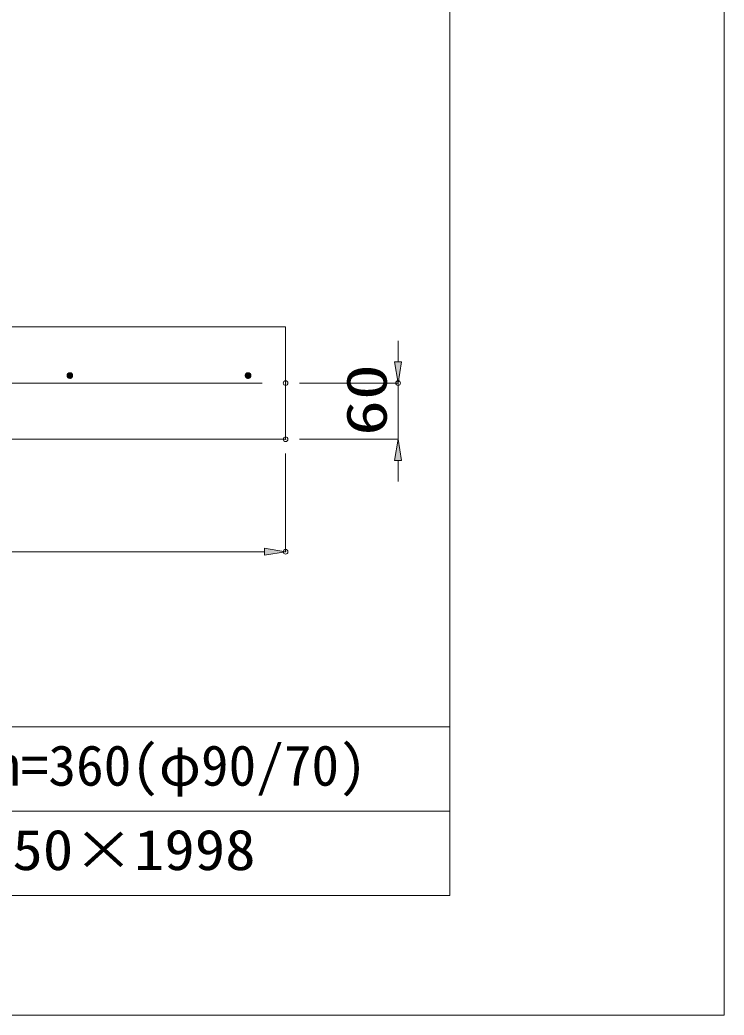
# Model space of a CAD drawing. Units: millimetres, scale not verified. Extents: x 0 to 6300, y 0 to 4455.
# Drawn here: x 5549 to 6300, y 0 to 1061 of the extents above; entities that cross this region are included whole.
import ezdxf
from ezdxf.enums import TextEntityAlignment as Align

# ---------------------------------------------------------------- set-up
doc = ezdxf.new("R2010")
doc.units = ezdxf.units.MM
doc.header["$LTSCALE"] = 10
doc.header["$PDMODE"] = 32
doc.header["$PDSIZE"] = 5
doc.linetypes.add('USER1', pattern=[1.5, 0.75, -0.75])
for name, color, linetype, lineweight in [('Defpoints_2', 7, 'Continuous', 13), ('S-1', 2, 'USER1', 13), ('S-2', 3, 'Continuous', 13), ('S-Dim', 1, 'Continuous', 13), ('TTL-FRAM', 3, 'Continuous', 13), ('TTL-LINE', 2, 'Continuous', 13), ('TTL-TXT', 2, 'Continuous', 13)]:
    doc.layers.add(name, color=color, linetype=linetype, lineweight=lineweight)
doc.styles.add('ＭＳ ゴシック', font='')
doc.styles.get('ＭＳ ゴシック').set_extended_font_data('MS Gothic')

msp = doc.modelspace()

# ---------------------------------------------------------------- hatches: boundary and pattern name
at = {"layer": 'S-2'}
for points in [[(5605.5, 682.14), (5605.48, 682.51), (5605.41, 682.88), (5605.29, 683.24), (5605.13, 683.58), (5604.93, 683.9), (5604.69, 684.19), (5604.41, 684.45), (5604.11, 684.67), (5603.78, 684.85), (5603.43, 684.99), (5603.06, 685.08), (5602.69, 685.13), (5602.31, 685.13), (5601.94, 685.08), (5601.57, 684.99), (5601.22, 684.85), (5600.89, 684.67), (5600.59, 684.45), (5600.31, 684.19), (5600.07, 683.9), (5599.87, 683.58), (5599.71, 683.24), (5599.59, 682.88), (5599.52, 682.51), (5599.5, 682.14), (5602.5, 682.14)], [(5599.5, 682.14), (5599.52, 681.76), (5599.59, 681.39), (5599.71, 681.03), (5599.87, 680.69), (5600.07, 680.37), (5600.31, 680.08), (5600.59, 679.83), (5600.89, 679.6), (5601.22, 679.42), (5601.57, 679.28), (5601.94, 679.19), (5602.31, 679.14), (5602.69, 679.14), (5603.06, 679.19), (5603.43, 679.28), (5603.78, 679.42), (5604.11, 679.6), (5604.41, 679.83), (5604.69, 680.08), (5604.93, 680.37), (5605.13, 680.69), (5605.29, 681.03), (5605.41, 681.39), (5605.48, 681.76), (5605.5, 682.14), (5602.5, 682.14)], [(5795.5, 682.14), (5795.48, 682.51), (5795.41, 682.88), (5795.29, 683.24), (5795.13, 683.58), (5794.93, 683.9), (5794.69, 684.19), (5794.41, 684.45), (5794.11, 684.67), (5793.78, 684.85), (5793.43, 684.99), (5793.06, 685.08), (5792.69, 685.13), (5792.31, 685.13), (5791.94, 685.08), (5791.57, 684.99), (5791.22, 684.85), (5790.89, 684.67), (5790.59, 684.45), (5790.31, 684.19), (5790.07, 683.9), (5789.87, 683.58), (5789.71, 683.24), (5789.59, 682.88), (5789.52, 682.51), (5789.5, 682.14), (5792.5, 682.14)], [(5789.5, 682.14), (5789.52, 681.76), (5789.59, 681.39), (5789.71, 681.03), (5789.87, 680.69), (5790.07, 680.37), (5790.31, 680.08), (5790.59, 679.83), (5790.89, 679.6), (5791.22, 679.42), (5791.57, 679.28), (5791.94, 679.19), (5792.31, 679.14), (5792.69, 679.14), (5793.06, 679.19), (5793.43, 679.28), (5793.78, 679.42), (5794.11, 679.6), (5794.41, 679.83), (5794.69, 680.08), (5794.93, 680.37), (5795.13, 680.69), (5795.29, 681.03), (5795.41, 681.39), (5795.48, 681.76), (5795.5, 682.14), (5792.5, 682.14)]]:
    msp.add_hatch(color=256, dxfattribs=at).paths.add_polyline_path(points)
at = {"layer": 'S-Dim'}
for points in [[(5948.75, 696.64), (5956.25, 696.64), (5952.5, 674.14)], [(5948.75, 591.64), (5956.25, 591.64), (5952.5, 614.14)], [(5810, 497.89), (5810, 490.39), (5832.5, 494.14)]]:
    msp.add_hatch(color=256, dxfattribs=at).paths.add_polyline_path(points)

# ---------------------------------------------------------------- linework, layer by layer
at = {"layer": 'Defpoints_2'}
for p, q in [((6300, 0), (6300, 4455)), ((0, 0), (6300, 0))]:
    msp.add_line(p, q, dxfattribs=at)
for p in [(5832.5, 674.14), (5952.5, 674.14), (5832.5, 614.14), (5832.5, 614.14), (5832.5, 494.14)]:
    msp.add_point(p, dxfattribs=at)
at = {"layer": 'S-1', "linetype": 'Continuous'}
for p, q in [((5132.5, 734.14), (5832.5, 734.14)), ((5832.5, 734.14), (5832.5, 614.14)), ((5832.5, 614.14), (4891.5, 614.14))]:
    msp.add_line(p, q, dxfattribs=at)
at = {"layer": 'S-2'}
msp.add_line((5807.5, 674.14), (4987.5, 674.14), dxfattribs=at)
for points in [[(5605.5, 682.14), (5605.48, 682.51), (5605.41, 682.88), (5605.29, 683.24), (5605.13, 683.58), (5604.93, 683.9), (5604.69, 684.19), (5604.41, 684.45), (5604.11, 684.67), (5603.78, 684.85), (5603.43, 684.99), (5603.06, 685.08), (5602.69, 685.13), (5602.31, 685.13), (5601.94, 685.08), (5601.57, 684.99), (5601.22, 684.85), (5600.89, 684.67), (5600.59, 684.45), (5600.31, 684.19), (5600.07, 683.9), (5599.87, 683.58), (5599.71, 683.24), (5599.59, 682.88), (5599.52, 682.51), (5599.5, 682.14), (5602.5, 682.14)], [(5599.5, 682.14), (5599.52, 681.76), (5599.59, 681.39), (5599.71, 681.03), (5599.87, 680.69), (5600.07, 680.37), (5600.31, 680.08), (5600.59, 679.83), (5600.89, 679.6), (5601.22, 679.42), (5601.57, 679.28), (5601.94, 679.19), (5602.31, 679.14), (5602.69, 679.14), (5603.06, 679.19), (5603.43, 679.28), (5603.78, 679.42), (5604.11, 679.6), (5604.41, 679.83), (5604.69, 680.08), (5604.93, 680.37), (5605.13, 680.69), (5605.29, 681.03), (5605.41, 681.39), (5605.48, 681.76), (5605.5, 682.14), (5602.5, 682.14)], [(5795.5, 682.14), (5795.48, 682.51), (5795.41, 682.88), (5795.29, 683.24), (5795.13, 683.58), (5794.93, 683.9), (5794.69, 684.19), (5794.41, 684.45), (5794.11, 684.67), (5793.78, 684.85), (5793.43, 684.99), (5793.06, 685.08), (5792.69, 685.13), (5792.31, 685.13), (5791.94, 685.08), (5791.57, 684.99), (5791.22, 684.85), (5790.89, 684.67), (5790.59, 684.45), (5790.31, 684.19), (5790.07, 683.9), (5789.87, 683.58), (5789.71, 683.24), (5789.59, 682.88), (5789.52, 682.51), (5789.5, 682.14), (5792.5, 682.14)], [(5789.5, 682.14), (5789.52, 681.76), (5789.59, 681.39), (5789.71, 681.03), (5789.87, 680.69), (5790.07, 680.37), (5790.31, 680.08), (5790.59, 679.83), (5790.89, 679.6), (5791.22, 679.42), (5791.57, 679.28), (5791.94, 679.19), (5792.31, 679.14), (5792.69, 679.14), (5793.06, 679.19), (5793.43, 679.28), (5793.78, 679.42), (5794.11, 679.6), (5794.41, 679.83), (5794.69, 680.08), (5794.93, 680.37), (5795.13, 680.69), (5795.29, 681.03), (5795.41, 681.39), (5795.48, 681.76), (5795.5, 682.14), (5792.5, 682.14)]]:
    msp.add_lwpolyline(points, close=True, dxfattribs=at)
at = {"layer": 'S-Dim'}
for p, q in [((5952.5, 696.64), (5952.5, 719.14)), ((5847.5, 674.14), (5952.5, 674.14)), ((5952.5, 614.14), (5952.5, 674.14)), ((5847.5, 614.14), (5952.5, 614.14)), ((5832.5, 599.14), (5832.5, 494.14)), ((5952.5, 591.64), (5952.5, 569.14)), ((4905, 494.14), (5810, 494.14))]:
    msp.add_line(p, q, dxfattribs=at)
for points in [[(5948.75, 696.64), (5956.25, 696.64), (5952.5, 674.14)], [(5948.75, 591.64), (5956.25, 591.64), (5952.5, 614.14)], [(5810, 497.89), (5810, 490.39), (5832.5, 494.14)]]:
    msp.add_lwpolyline(points, close=True, dxfattribs=at)
at = {"layer": 'TTL-FRAM'}
for p, q in [((6007.5, 4132.5), (6007.5, 127.5)), ((382.5, 307.5), (6007.5, 307.5)), ((6007.5, 127.5), (5220, 127.5))]:
    msp.add_line(p, q, dxfattribs=at)
at = {"layer": 'TTL-LINE'}
msp.add_line((5107.5, 217.5), (6007.5, 217.5), dxfattribs=at)

# ---------------------------------------------------------------- texts
at = {"layer": 'S-Dim', "style": 'ＭＳ ゴシック', "width": 1.3}
msp.add_text('60', height=43.3, rotation=90, dxfattribs=at).set_placement((5953.33, 617.74), align=Align.BOTTOM_LEFT)
at = {"layer": 'TTL-TXT', "color": 1, "style": 'ＭＳ ゴシック'}
msp.add_text('※支柱用孔 h=360(φ90/70)', height=43.3, dxfattribs=at).set_placement((5557.5, 231.67), align=Align.BOTTOM_CENTER)
at = {"layer": 'TTL-TXT', "color": 1, "style": 'ＭＳ ゴシック', "width": 1.1}
msp.add_text('1500×950×1998', height=43.3, dxfattribs=at).set_placement((5557.5, 141.67), align=Align.BOTTOM_CENTER)

doc.saveas('drawing.dxf')
